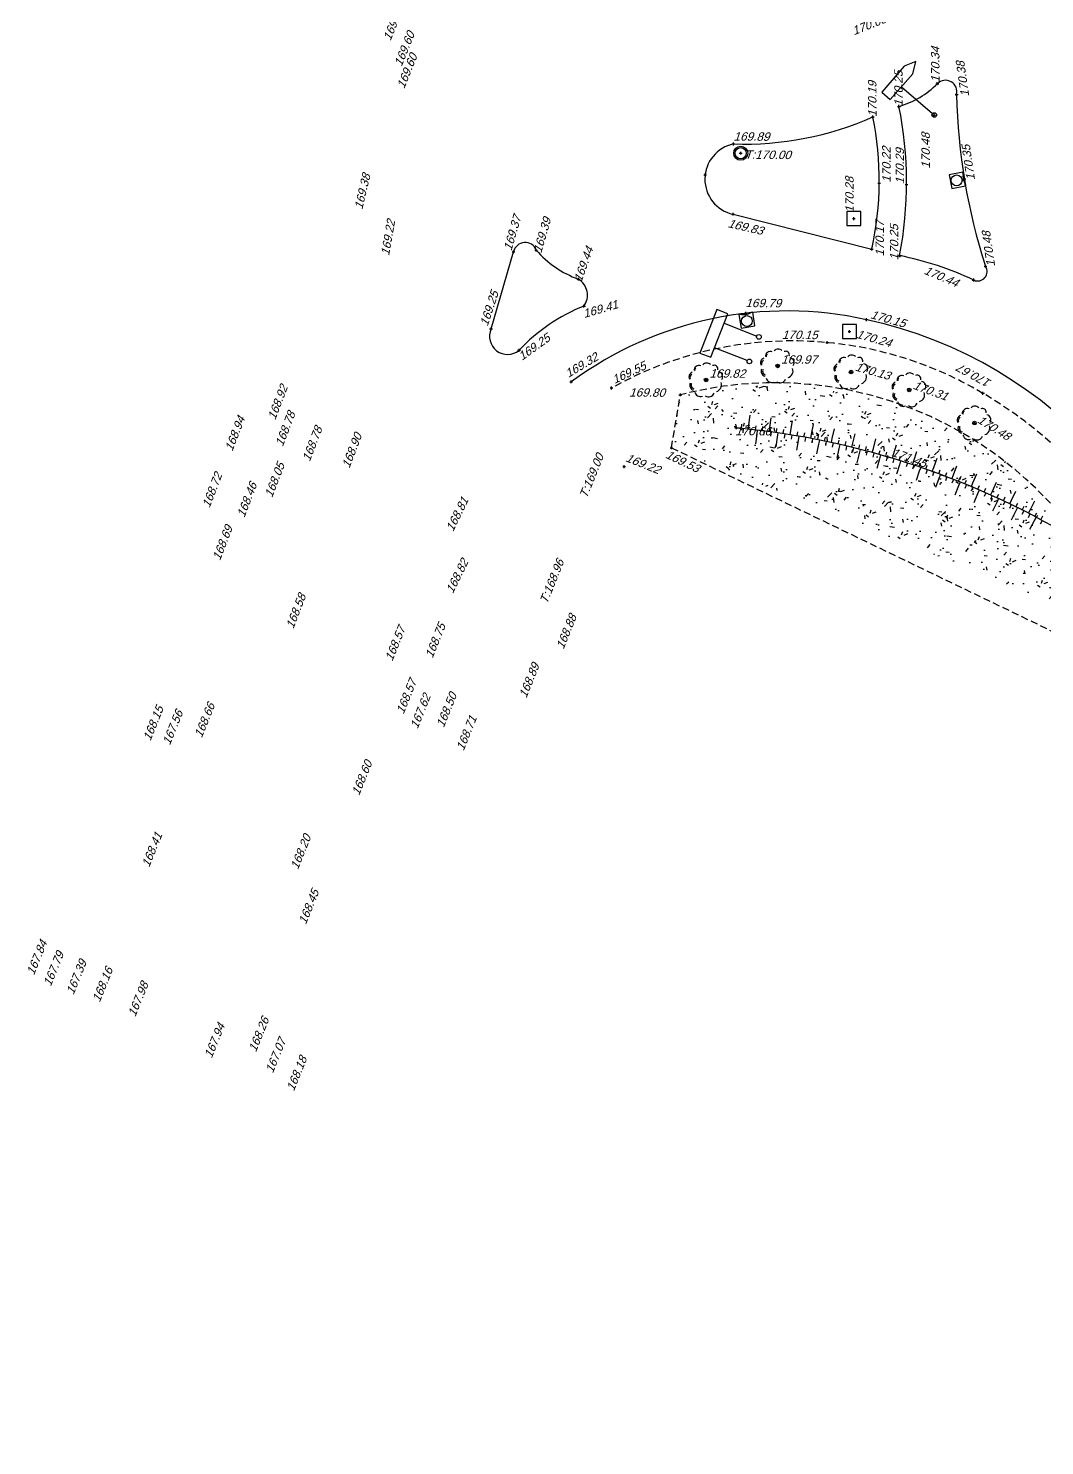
# Model space of a CAD drawing. Header units: metres. Extents: x 1633075 to 1634601, y 8175308 to 8177203.
# Drawn here: x 1634166.4 to 1634239.1, y 8176522.5 to 8176623.8 of the extents above; entities that cross this region are included whole.
import ezdxf

# ---------------------------------------------------------------- set-up
doc = ezdxf.new("R2010")
doc.units = ezdxf.units.M
doc.header["$LTSCALE"] = 2
doc.header["$PDMODE"] = 2
doc.header["$PDSIZE"] = 0.1
doc.linetypes.add('CACHE', pattern=[0.375, 0.25, -0.125])
doc.linetypes.add('CONTINU', pattern=[0])
for name, color, linetype in [('C15785 - ALLEE', 7, 'CACHE'), ('C15785 - ASSAINIS', 6, 'Continuous'), ('C15785 - BORDURES', 7, 'CONTINU'), ('C15785 - BTALUS', 3, 'CACHE'), ('C15785 - EP', 4, 'Continuous'), ('C15785 - HTALUS', 7, 'Continuous'), ('C15785 - MOBILIER', 252, 'Continuous'), ('C15785 - POINT 2D', 7, 'Continuous'), ('C15785 - Talus', 7, 'Continuous'), ('C15785 - VEGET', 3, 'Continuous'), ('C15785 - Z', 7, 'Continuous')]:
    doc.layers.add(name, color=color, linetype=linetype)
doc.styles.get("Standard").update_dxf_attribs({"font": 'arial.ttf'})

# ---------------------------------------------------------------- blocks, each defined once
blk = doc.blocks.new('BL16')
at = {"color": 0}
for p, q in [((0.5, 0.5), (-0.5, 0.5)), ((-0.5, 0.5), (-0.5, -0.5)), ((0.5, -0.5), (0.5, 0.5)), ((-0.5, -0.5), (0.5, -0.5))]:
    blk.add_line(p, q, dxfattribs=at)
blk = doc.blocks.new('ARBN')
blk.add_circle((0, 0), 0.0517)
for centre, radius, start, end in [((-0.088, 0.27), 0.194, 62.9289, 157.9234), ((0.159, 0.288), 0.162, 10.5515, 118.7684), ((-0.381, -0.079), 0.106, 125.5548, 253.3512), ((-0.313, 0.149), 0.141, 102.3806, 218.1519), ((0.33, 0.115), 0.163, 331.4172, 69.7614), ((-0.236, -0.237), 0.15, 182.2997, 276.8338), ((-0.027, -0.335), 0.147, 208.1993, 316.9403), ((0.202, -0.304), 0.137, 247.1419, 348.9634), ((0.221, -0.292), 0.104, 254.316, 338.7253), ((0.342, -0.106), 0.104, 287.358, 32.9391), ((0.335, -0.105), 0.151, 294.7172, 29.5061), ((0.007, -0.38), 0.0689, 259.4414, 333.9219)]:
    blk.add_arc(centre, radius, start, end)
blk = doc.blocks.new('TALB100A')
blk.add_line((0, -0.3), (0, -1))
blk = doc.blocks.new('TALB100B')
blk.add_line((0, 0), (0, -0.3))
blk = doc.blocks.new('TALH100A')
blk.add_line((0, 0.3), (0, 1))
blk = doc.blocks.new('TALH100B')
blk.add_line((0, 0), (0, 0.3))
blk = doc.blocks.new('TAMPON')
blk.add_circle((0, 0), 0.5)

msp = doc.modelspace()

# ---------------------------------------------------------------- hatches: boundary and pattern name
at = {"layer": 'C15785 - VEGET'}
h = msp.add_hatch(dxfattribs=at)
h.set_pattern_fill('AR-CONC', color=256, scale=0.015, angle=-0.5, style=0)
h.set_pattern_definition([(49.50002714, (1050220.1279, 8061047.714), (2.730579709, -0.262923501), [0.28575, -3.14325]), (354.50002714, (1050220.128, 8061047.714), (-0.503614682, 2.870353498), [0.2286, -2.5146]), (99.95102714, (1050220.3554, 8061047.692), (2.226974793, 2.607416869), [0.24285, -2.67135]), (45.68422714, (1050220.1345, 8061048.476), (4.060527843, -0.666092696), [0.428625, -4.714875]), (96.13562714, (1050220.473, 8061048.4204), (3.593313698, 3.680167975), [0.364275, -4.007025]), (350.6840271, (1050220.1345, 8061048.476), (3.59331921, 3.680161356), [0.3429, -3.7719]), (20.50002714, (1050220.5139, 8061048.282), (2.260750983, -1.553769387), [0.28575, -3.14325]), (325.50002714, (1050220.5139, 8061048.282), (0.951103664, 2.754624979), [0.2286, -2.5146]), (70.95142714, (1050220.7022, 8061048.1526), (3.21184844, 1.200861798), [0.24285, -2.67135]), (37.00002714, (1050220.1279, 8061047.7139), (0.0573947724, 1.2678730242), [0, -2.48412, 0, -2.5527, 0, -2.524125]), (7.00002714, (1050220.1279, 8061047.7139), (1.0153695058, 1.4939053223), [0, -1.45542, 0, -2.42697, 0, -0.962025]), (327.00002714, (1050219.2783, 8061047.7213), (2.0330316522, -0.103675467), [0, -0.9525, 0, -2.9718, 0, -3.94335]), (317.00002714, (1050218.8973, 8061047.7247), (2.2251812224, 0.3619940787), [0, -1.23825, 0, -1.97358, 0, -2.80035])])
h.paths.add_polyline_path([(1634213.04, 8176597.59), (1634212.4, 8176593.81), (1634239.63, 8176582.75), (1634241.83, 8176586.92), (1634235.82, 8176593.34), (1634230.69, 8176596.02), (1634226.54, 8176597.31), (1634222.15, 8176598.23), (1634217.49, 8176598.27)])

# ---------------------------------------------------------------- linework, layer by layer
at = {"layer": 'C15785 - ALLEE'}
for centre, radius, start, end in [((1634221.06, 8176574.86), 26.58, 59.2196, 119.133), ((1634219.1, 8176571.21), 30.72, 6.4523, 59.574)]:
    msp.add_arc(centre, radius, start, end, dxfattribs=at)
at = {"layer": 'C15785 - ASSAINIS'}
for p, q in [((1634233.23, 8176613.5), (1634232.25, 8176613.31)), ((1634232.25, 8176613.31), (1634232.44, 8176612.32)), ((1634233.42, 8176612.52), (1634233.23, 8176613.5)), ((1634232.44, 8176612.32), (1634233.42, 8176612.52)), ((1634218.21, 8176603.49), (1634217.22, 8176603.33)), ((1634217.22, 8176603.33), (1634217.38, 8176602.35)), ((1634218.37, 8176602.51), (1634218.21, 8176603.49)), ((1634217.38, 8176602.35), (1634218.37, 8176602.51))]:
    msp.add_line(p, q, dxfattribs=at)
for centre, radius in [((1634217.35, 8176614.85), 0.4), ((1634232.78, 8176612.91), 0.389), ((1634217.79, 8176602.86), 0.389)]:
    msp.add_circle(centre, radius, dxfattribs=at)
for centre, start, end in [((1634234.28, 8176613.2), 168.2513, 213.8875), ((1634217.55, 8176604.37), 256.3735, 302.0097)]:
    msp.add_arc(centre, 1.05, start, end, dxfattribs=at)
at = {"layer": 'C15785 - BORDURES'}
for points in [[(1634216.8, 8176610.49), (1634226.71, 8176608)], [(1634199.51, 8176602.3), (1634201.12, 8176607.81)]]:
    msp.add_lwpolyline(points, dxfattribs=at)
for centre, radius, start, end in [((1634226.9, 8176624.31), 6.36, 286.109, 315.1023), ((1634231.98, 8176619.24), 0.819, 345.5789, 135.0374), ((1634201.57, 8176612.75), 27.63, 349.1084, 11.3738), ((1634275.17, 8176619.87), 42.4, 181.1284, 197.9833), ((1634217.6, 8176638.15), 22.65, 268.0766, 293.9423), ((1634204.33, 8176612.91), 22.92, 347.6304, 11.4302), ((1634217.36, 8176613), 2.57, 101.7999, 257.3142), ((1634201.95, 8176607.63), 0.846, 20.4367, 168.0203), ((1634208.34, 8176612.83), 7.44, 221.1669, 249.6101), ((1634223.92, 8176584.08), 23.94, 65.0879, 78.4596), ((1634234.28, 8176606.4), 0.678, 245.8328, 33.9389), ((1634205.08, 8176604.71), 1.32, 323.8939, 59.4917), ((1634210.76, 8176592.18), 12.62, 111.4066, 137.1025), ((1634220.67, 8176577.54), 26.04, 77.4087, 126.3366), ((1634219.7, 8176572.36), 31.31, 4.7825, 77.7318), ((1634200.69, 8176601.77), 1.29, 155.9352, 309.4615)]:
    msp.add_arc(centre, radius, start, end, dxfattribs=at)
at = {"layer": 'C15785 - BTALUS'}
for points in [[(1634212.4, 8176593.81), (1634213.04, 8176597.59)], [(1634212.4, 8176593.81), (1634242.33, 8176579.39)]]:
    msp.add_lwpolyline(points, dxfattribs=at)
msp.add_arc((1634219.78, 8176571.6), 26.85, 34.7972, 104.5259, dxfattribs=at)
at = {"layer": 'C15785 - HTALUS'}
msp.add_lwpolyline([(1634248.4, 8176522.52), (1634247.13, 8176559.33), (1634246.15, 8176577, 0.142212), (1634241.83, 8176586.92, 0.115412), (1634217.04, 8176595.23, 0.115412)], format="xyb", dxfattribs=at)
at = {"layer": 'C15785 - MOBILIER'}
for p, q in [((1634229.86, 8176621.4), (1634229.02, 8176621.06)), ((1634229.64, 8176620.53), (1634229.86, 8176621.4)), ((1634229.02, 8176621.06), (1634227.43, 8176619.21)), ((1634228.04, 8176618.68), (1634229.64, 8176620.53)), ((1634227.43, 8176619.21), (1634228.04, 8176618.68)), ((1634228.84, 8176619.6), (1634231.06, 8176617.69)), ((1634215.65, 8176603.68), (1634214.44, 8176600.57)), ((1634215.22, 8176600.27), (1634216.43, 8176603.38)), ((1634216.43, 8176603.38), (1634215.65, 8176603.68)), ((1634216.17, 8176602.7), (1634218.5, 8176601.79)), ((1634217.81, 8176600.04), (1634215.48, 8176600.95)), ((1634214.44, 8176600.57), (1634215.22, 8176600.27))]:
    msp.add_line(p, q, dxfattribs=at)
for centre, radius in [((1634231.18, 8176617.58), 0.162), ((1634218.65, 8176601.73), 0.167), ((1634217.97, 8176599.98), 0.167)]:
    msp.add_circle(centre, radius, dxfattribs=at)
at = {"layer": 'C15785 - POINT 2D'}
for p in [(1634231.4, 8176619.82), (1634232.78, 8176619.04), (1634228.66, 8176618.2), (1634226.79, 8176617.45), (1634231.18, 8176617.58), (1634216.84, 8176615.51), (1634217.35, 8176614.85), (1634214.81, 8176613.31), (1634233.33, 8176613.01), (1634227.24, 8176612.71), (1634229.2, 8176612.61), (1634216.8, 8176610.49), (1634225.43, 8176610.18), (1634202.74, 8176607.93), (1634226.71, 8176608), (1634201.12, 8176607.81), (1634228.71, 8176607.53), (1634205.75, 8176605.85), (1634234.84, 8176606.78), (1634234, 8176605.79), (1634206.15, 8176603.93), (1634217.71, 8176603.41), (1634226.35, 8176602.96), (1634199.51, 8176602.3), (1634225.13, 8176602.11), (1634201.51, 8176600.77), (1634223.53, 8176601.33), (1634219.99, 8176599.65), (1634225.24, 8176599.22), (1634205.24, 8176598.52), (1634208.12, 8176598.08), (1634214.88, 8176598.65), (1634229.39, 8176597.94), (1634213.04, 8176597.59), (1634234.66, 8176597.7), (1634217.04, 8176595.23), (1634234.05, 8176595.57), (1634212.4, 8176593.81), (1634227.86, 8176593.15), (1634209.03, 8176592.46)]:
    msp.add_point(p, dxfattribs=at)

# ---------------------------------------------------------------- block references
at = {"layer": 'C15785 - ASSAINIS', "rotation": 359.5000271160415}
msp.add_blockref('TAMPON', (1634217.35, 8176614.85), dxfattribs=at)
at = {"layer": 'C15785 - EP', "rotation": 359.5778462002156}
for p in [(1634225.43, 8176610.18), (1634225.13, 8176602.11)]:
    msp.add_blockref('BL16', p, dxfattribs=at)
at = {"layer": 'C15785 - Talus'}
for name, p, rotation in [('TALB100A', (1634217.91, 8176595.14), 173.7684784867673), ('TALB100A', (1634219.4, 8176594.96), 172.2711051631435), ('TALB100B', (1634217.41, 8176595.19), 174.267602932167), ('TALH100B', (1634217.53, 8176595.18), 174.1480079647205), ('TALB100B', (1634217.91, 8176595.14), 173.7684784867673), ('TALH100B', (1634218.03, 8176595.13), 173.6488835201386), ('TALB100B', (1634218.41, 8176595.08), 173.2693540573734), ('TALH100B', (1634218.53, 8176595.07), 173.1497590876928), ('TALB100B', (1634218.9, 8176595.02), 172.7702296262708), ('TALH100B', (1634219.02, 8176595.01), 172.6506346585727), ('TALB100B', (1634219.4, 8176594.96), 172.2711051631435), ('TALH100B', (1634219.52, 8176594.94), 172.151510215755), ('TALB100B', (1634219.9, 8176594.89), 171.7719807345002), ('TALH100B', (1634220.01, 8176594.87), 171.6523857781898), ('TALB100B', (1634220.39, 8176594.81), 171.2728563384525), ('TALH100B', (1634220.51, 8176594.8), 171.1532613568631), ('TALB100B', (1634220.88, 8176594.74), 170.7737318703878), ('TALB100A', (1634220.88, 8176594.74), 170.7737318703878), ('TALB100B', (1634221.38, 8176594.65), 170.2746074245271), ('TALB100B', (1634221.87, 8176594.57), 169.7754829942418), ('TALB100A', (1634222.36, 8176594.48), 169.2763585770758), ('TALB100A', (1634223.83, 8176594.18), 167.7789852685678), ('TALB100A', (1634225.29, 8176593.84), 166.281611942376), ('TALH100A', (1634218.53, 8176595.07), 173.1497590876928), ('TALH100A', (1634220.01, 8176594.87), 171.6523857781898), ('TALH100B', (1634221, 8176594.72), 170.6541369118463), ('TALH100A', (1634221.5, 8176594.63), 170.1550124970865), ('TALH100B', (1634221.5, 8176594.63), 170.1550124970865), ('TALH100B', (1634221.99, 8176594.55), 169.6558880667695), ('TALB100B', (1634222.36, 8176594.48), 169.2763585770758), ('TALH100B', (1634222.48, 8176594.45), 169.1567636301823), ('TALH100A', (1634222.97, 8176594.36), 168.6576391963718), ('TALB100B', (1634222.85, 8176594.38), 168.777234115233), ('TALH100B', (1634222.97, 8176594.36), 168.6576391963718), ('TALB100B', (1634223.34, 8176594.28), 168.2781096726826), ('TALH100B', (1634223.46, 8176594.26), 168.1585147425698), ('TALB100B', (1634223.83, 8176594.18), 167.7789852685678), ('TALH100B', (1634223.95, 8176594.15), 167.6593902987372), ('TALB100B', (1634224.32, 8176594.07), 167.2798608276633), ('TALH100B', (1634224.44, 8176594.04), 167.1602658611622), ('TALB100B', (1634224.81, 8176593.96), 166.7807363973436), ('TALH100B', (1634224.92, 8176593.93), 166.6611414424765), ('TALB100B', (1634225.29, 8176593.84), 166.281611942376), ('TALH100B', (1634225.41, 8176593.81), 166.1620170224517), ('TALB100B', (1634225.78, 8176593.72), 165.7824874977959), ('TALB100B', (1634226.26, 8176593.6), 165.2833630739368), ('TALB100A', (1634226.75, 8176593.47), 164.7842386496391), ('TALB100A', (1634228.19, 8176593.05), 163.2868653188814), ('TALH100A', (1634224.44, 8176594.04), 167.1602658611622), ('TALH100A', (1634225.89, 8176593.69), 165.662892551153), ('TALH100B', (1634225.89, 8176593.69), 165.662892551153), ('TALH100B', (1634226.38, 8176593.56), 165.163768106871), ('TALB100B', (1634226.75, 8176593.47), 164.7842386496391), ('TALH100B', (1634226.86, 8176593.43), 164.6646436916812), ('TALH100A', (1634227.34, 8176593.3), 164.1655192388363), ('TALB100B', (1634227.23, 8176593.33), 164.2851141887606), ('TALH100B', (1634227.34, 8176593.3), 164.1655192388363), ('TALB100B', (1634227.71, 8176593.2), 163.7859897870409), ('TALH100B', (1634227.82, 8176593.16), 163.6663948069806), ('TALB100B', (1634228.19, 8176593.05), 163.2868653188814), ('TALH100B', (1634228.3, 8176593.02), 163.1672703986179), ('TALB100B', (1634228.67, 8176592.91), 162.7877409019248), ('TALH100B', (1634228.78, 8176592.87), 162.6681459457454), ('TALB100B', (1634229.14, 8176592.76), 162.2886164861543), ('TALB100B', (1634229.62, 8176592.6), 161.7894920106715), ('TALB100A', (1634229.62, 8176592.6), 161.7894920106715), ('TALB100A', (1634231.04, 8176592.12), 160.2921187369565), ('TALH100A', (1634228.78, 8176592.87), 162.6681459457454), ('TALH100B', (1634229.26, 8176592.72), 162.169021528095), ('TALH100B', (1634229.73, 8176592.57), 161.6698970498801), ('TALH100A', (1634230.21, 8176592.41), 161.1707726352451), ('TALB100B', (1634230.09, 8176592.45), 161.2903675751272), ('TALH100B', (1634230.21, 8176592.41), 161.1707726352451), ('TALB100B', (1634230.57, 8176592.28), 160.7912431552928), ('TALH100B', (1634230.68, 8176592.24), 160.6716481842694), ('TALB100B', (1634231.04, 8176592.12), 160.2921187369565), ('TALH100B', (1634231.15, 8176592.08), 160.1725237595094), ('TALB100B', (1634231.51, 8176591.95), 159.792994306411), ('TALH100B', (1634231.62, 8176591.9), 159.673399319245), ('TALB100B', (1634231.98, 8176591.77), 159.2938698531148), ('TALB100B', (1634232.44, 8176591.59), 158.7947454269234), ('TALB100A', (1634232.44, 8176591.59), 158.7947454269234), ('TALB100A', (1634233.83, 8176591.03), 157.297372114591), ('TALH100A', (1634231.62, 8176591.9), 159.673399319245), ('TALH100B', (1634232.09, 8176591.73), 159.1742748802817), ('TALH100B', (1634232.55, 8176591.55), 158.6751504609264), ('TALH100A', (1634233.02, 8176591.36), 158.1760259988807), ('TALB100B', (1634232.91, 8176591.41), 158.2956209818322), ('TALH100B', (1634233.02, 8176591.36), 158.1760259988807), ('TALB100B', (1634233.37, 8176591.22), 157.796496533028), ('TALH100B', (1634233.48, 8176591.18), 157.6769015882967), ('TALB100B', (1634233.83, 8176591.03), 157.297372114591), ('TALH100B', (1634233.94, 8176590.98), 157.1777771349562), ('TALB100B', (1634234.29, 8176590.84), 156.7982476740403), ('TALH100B', (1634234.4, 8176590.79), 156.6786527207837), ('TALB100B', (1634234.75, 8176590.64), 156.2991232335459), ('TALB100A', (1634235.21, 8176590.43), 155.7999987784127), ('TALH100A', (1634234.4, 8176590.79), 156.6786527207837), ('TALH100B', (1634234.86, 8176590.59), 156.1795282903637), ('TALH100B', (1634235.32, 8176590.39), 155.6804038662503), ('TALB100B', (1634235.21, 8176590.43), 155.7999987784127), ('TALH100A', (1634235.77, 8176590.18), 155.1812793946659), ('TALH100B', (1634235.77, 8176590.18), 155.1812793946659), ('TALB100B', (1634235.66, 8176590.23), 155.3008743788185), ('TALH100B', (1634236.23, 8176589.97), 154.6821549849807), ('TALB100B', (1634236.12, 8176590.02), 154.8017499226677), ('TALH100B', (1634236.68, 8176589.75), 154.1830305530318), ('TALB100B', (1634236.57, 8176589.8), 154.3026254744664), ('TALB100A', (1634236.57, 8176589.8), 154.3026254744664), ('TALB100B', (1634237.02, 8176589.58), 153.8035010472907), ('TALB100A', (1634237.91, 8176589.13), 152.8052521697375), ('TALH100A', (1634237.13, 8176589.53), 153.6839060817653), ('TALH100B', (1634237.13, 8176589.53), 153.6839060817653), ('TALH100B', (1634237.57, 8176589.31), 153.1847816808969), ('TALB100B', (1634237.47, 8176589.36), 153.3043766201041), ('TALH100B', (1634238.02, 8176589.08), 152.6856572136449), ('TALB100B', (1634237.91, 8176589.13), 152.8052521697375), ('TALH100B', (1634238.46, 8176588.85), 152.1865327713414), ('TALB100B', (1634238.36, 8176588.9), 152.3061277508961), ('TALB100B', (1634238.8, 8176588.67), 151.8070033273375), ('TALH100A', (1634238.46, 8176588.85), 152.1865327713414), ('TALH100B', (1634238.9, 8176588.61), 151.6874083422913)]:
    msp.add_blockref(name, p, dxfattribs=dict(at, rotation=rotation))
at = {"layer": 'C15785 - VEGET', "xscale": 2.50000000002949, "yscale": 2.50000000002949, "zscale": 2.50000000002949, "rotation": 222.0369205983907}
for p in [(1634219.99, 8176599.65), (1634225.24, 8176599.22), (1634214.88, 8176598.65), (1634229.39, 8176597.94), (1634234.05, 8176595.57)]:
    msp.add_blockref('ARBN', p, dxfattribs=at)

# ---------------------------------------------------------------- texts
at = {"layer": 'C15785 - Z', "oblique": 18}
for s, rotation, p in [(' 169.61', 428.1547, (1634192.24, 8176622.62, 169.61)), (' 170.08', 381.7031, (1634225.23, 8176623.19, 170.07)), (' 169.60', 428.1547, (1634193.03, 8176620.78, 169.6)), (' 170.34', 450.2544, (1634231.56, 8176619.66, 170.34)), (' 169.60', 428.1547, (1634193.22, 8176619.2, 169.6)), (' 170.38', 458.3098, (1634233.72, 8176618.69, 170.38)), (' 170.19', 450.2544, (1634227.06, 8176617.2, 170.19)), (' 170.25', 450.2544, (1634228.93, 8176617.95, 170.25)), (' 169.89', 359.5, (1634216.6, 8176615.76, 169.89)), (' 170.48', 450.2544, (1634230.87, 8176613.51, 170.48)), (' T:170.00', 359.5, (1634217.39, 8176614.46, 170)), (' 170.22', 450.2544, (1634228.07, 8176612.51, 170.22)), (' 170.29', 450.2544, (1634229.03, 8176612.4, 170.29)), (' 170.35', 458.3098, (1634234.13, 8176612.71, 170.35)), (' 169.38', 436.7242, (1634190.26, 8176610.57, 169.38)), (' 170.28', 450.2544, (1634225.43, 8176610.36, 170.28)), (' 169.22', 440.0316, (1634192.18, 8176607.27, 169.22)), (' 169.37', 433.8668, (1634200.9, 8176607.61, 169.37)), (' 169.39', 433.7463, (1634203.03, 8176607.45, 169.39)), (' 169.83', 707.0688, (1634216.16, 8176609.63, 169.83)), (' 170.17', 450.2544, (1634227.59, 8176607.24, 170.17)), (' 170.25', 450.2544, (1634228.62, 8176606.96, 170.25)), (' 170.48', 458.3098, (1634235.57, 8176606.54, 170.48)), (' 169.44', 430.3218, (1634205.89, 8176605.38, 169.44)), (' 170.44', 697.3653, (1634230.17, 8176606.35, 170.44)), (' 169.25', 431.803, (1634199.19, 8176602.22, 169.25)), (' 169.41', 376.3005, (1634205.95, 8176603.01, 169.41)), (' 169.79', 359.5, (1634217.44, 8176603.86, 169.78)), (' 170.15', 704.3077, (1634226.35, 8176603.14, 170.15)), (' 169.25', 395.878, (1634201.53, 8176599.87, 169.25)), (' 170.15', 719.4589, (1634220.05, 8176601.59, 170.15)), (' 170.24', 704.3077, (1634225.33, 8176601.74, 170.24)), (' 169.32', 391.0235, (1634204.83, 8176598.67, 169.32)), (' 169.55', 385.2632, (1634208.12, 8176598.26, 169.55)), (' 169.97', 359.5, (1634220, 8176599.83, 169.97)), (' 169.82', 359.5, (1634214.88, 8176598.83, 169.82)), (' 170.13', 704.3077, (1634225.25, 8176599.4, 170.13)), (' 170.67', 511.3706, (1634235.54, 8176598.47, 170.67)), (' 168.92', 428.992, (1634184, 8176595.53, 168.92)), (' 169.80', 359.5, (1634209.14, 8176597.47, 169.8)), (' 170.31', 700.0656, (1634229.39, 8176598.12, 170.31)), (' 168.94', 428.992, (1634180.94, 8176593.29, 168.94)), (' 168.78', 428.992, (1634184.54, 8176593.63, 168.78)), (' 170.48', 688.3828, (1634234.01, 8176595.77, 170.48)), (' 168.78', 428.992, (1634186.47, 8176592.56, 168.78)), (' 168.90', 428.992, (1634189.3, 8176592.08, 168.9)), (' 170.66', 359.5, (1634216.72, 8176594.71, 170.66)), (' 168.05', 428.992, (1634183.78, 8176589.98, 168.05)), (' T:169.00', 428.0458, (1634206.26, 8176589.93, 169)), (' 169.22', 698.3593, (1634208.85, 8176592.95, 169.22)), (' 169.53', 694.4729, (1634211.71, 8176593.22, 169.53)), (' 171.45', 700.0656, (1634227.86, 8176593.33, 171.45)), (' 168.72', 428.992, (1634179.31, 8176589.25, 168.72)), (' 168.46', 428.992, (1634181.8, 8176588.56, 168.46)), (' 168.81', 423.9203, (1634196.69, 8176587.56, 168.81)), (' 168.69', 428.992, (1634180.06, 8176585.49, 168.69)), (' 168.82', 423.9203, (1634196.68, 8176583.14, 168.82)), (' T:168.96', 428.0458, (1634203.42, 8176582.39, 168.96)), (' 168.58', 428.992, (1634185.3, 8176580.61, 168.58)), (' 168.88', 428.0458, (1634204.6, 8176579.15, 168.88)), (' 168.57', 428.0458, (1634192.37, 8176578.3, 168.57)), (' 168.75', 428.0458, (1634195.24, 8176578.51, 168.75)), (' 168.89', 428.0458, (1634201.94, 8176575.66, 168.89)), (' 168.57', 428.0458, (1634193.17, 8176574.52, 168.57)), (' 168.66', 427.998, (1634178.75, 8176572.82, 168.66)), (' 167.62', 428.0458, (1634194.17, 8176573.46, 167.62)), (' 168.50', 428.0458, (1634196.04, 8176573.55, 168.5)), (' 168.15', 427.998, (1634175.08, 8176572.6, 168.15)), (' 167.56', 427.998, (1634176.47, 8176572.3, 167.56)), (' 168.71', 428.0458, (1634197.46, 8176571.9, 168.71)), (' 168.60', 427.998, (1634189.99, 8176568.7, 168.6)), (' 168.41', 427.998, (1634174.99, 8176563.57, 168.41)), (' 168.20', 427.998, (1634185.62, 8176563.41, 168.19)), (' 168.45', 427.998, (1634186.19, 8176559.49, 168.44)), (' 167.84', 427.998, (1634166.76, 8176555.86, 167.84)), (' 167.79', 427.998, (1634167.96, 8176555.06, 167.79)), (' 167.39', 427.998, (1634169.59, 8176554.47, 167.39)), (' 168.16', 427.998, (1634171.46, 8176553.93, 168.16)), (' 167.98', 427.998, (1634174, 8176552.89, 167.98)), (' 168.26', 427.998, (1634182.62, 8176550.37, 168.26)), (' 167.94', 427.998, (1634179.46, 8176549.93, 167.94)), (' 167.07', 427.998, (1634183.83, 8176548.87, 167.07)), (' 168.18', 427.998, (1634185.33, 8176547.58, 168.18))]:
    msp.add_text(s, height=0.6, rotation=rotation, dxfattribs=at).set_placement(p)

doc.saveas('drawing.dxf')
